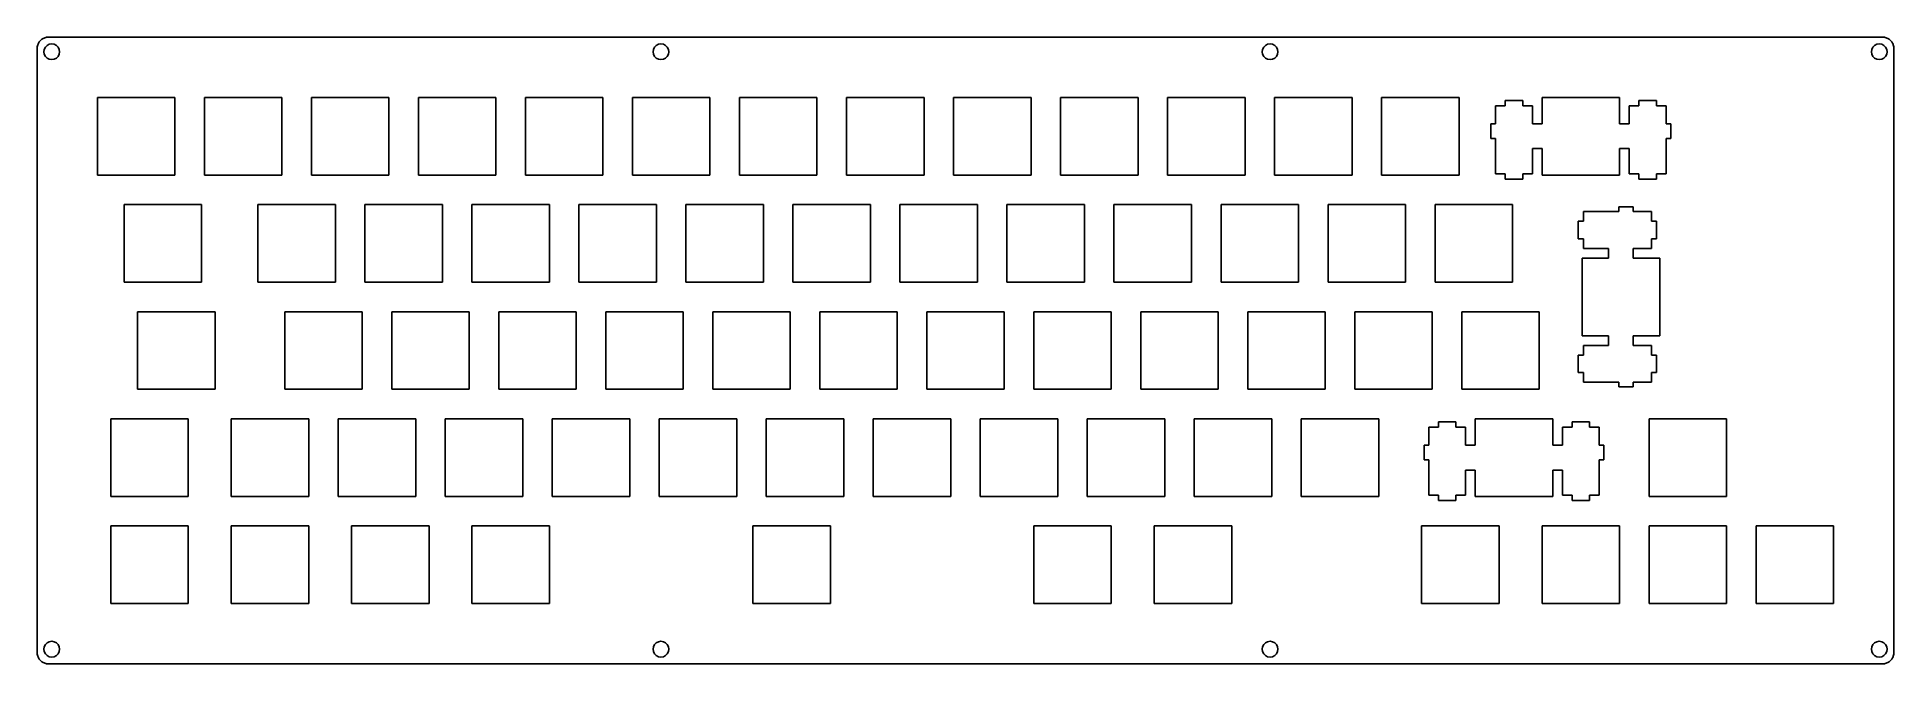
# Model space of a CAD drawing. Header units: millimetres. Extents: x 1425 to 1755, y 1308 to 1419.
import ezdxf

# ---------------------------------------------------------------- set-up
doc = ezdxf.new("R2010")
doc.units = ezdxf.units.MM

msp = doc.modelspace()

# ---------------------------------------------------------------- linework, layer by layer
at = {"color": 0}
for p, q in [((1424.82, 1417.85), (1424.88, 1417.99)), ((1424.88, 1417.99), (1424.96, 1418.12)), ((1424.96, 1418.12), (1425.04, 1418.25)), ((1425.04, 1418.25), (1425.14, 1418.38)), ((1425.14, 1418.38), (1425.25, 1418.49)), ((1425.25, 1418.49), (1425.36, 1418.6)), ((1425.36, 1418.6), (1425.49, 1418.7)), ((1425.49, 1418.7), (1425.62, 1418.78)), ((1425.62, 1418.78), (1425.76, 1418.86)), ((1425.76, 1418.86), (1425.9, 1418.93)), ((1425.9, 1418.93), (1426.04, 1418.98)), ((1426.04, 1418.98), (1426.2, 1419.02)), ((1426.2, 1419.02), (1426.35, 1419.06)), ((1426.35, 1419.06), (1426.51, 1419.07)), ((1426.51, 1419.07), (1426.66, 1419.08)), ((1426.66, 1419.08), (1753.19, 1419.08)), ((1753.19, 1419.08), (1753.35, 1419.07)), ((1753.35, 1419.07), (1753.5, 1419.06)), ((1753.5, 1419.06), (1753.66, 1419.02)), ((1753.66, 1419.02), (1753.81, 1418.98)), ((1753.81, 1418.98), (1753.95, 1418.93)), ((1753.95, 1418.93), (1754.1, 1418.86)), ((1754.1, 1418.86), (1754.23, 1418.78)), ((1754.23, 1418.78), (1754.36, 1418.7)), ((1754.36, 1418.7), (1754.49, 1418.6)), ((1754.49, 1418.6), (1754.6, 1418.49)), ((1754.6, 1418.49), (1754.71, 1418.38)), ((1754.71, 1418.38), (1754.81, 1418.25)), ((1754.81, 1418.25), (1754.89, 1418.12)), ((1754.89, 1418.12), (1754.97, 1417.99)), ((1754.97, 1417.99), (1755.04, 1417.85)), ((1424.66, 1417.08), (1424.67, 1417.24)), ((1424.66, 1309.63), (1424.66, 1417.08)), ((1424.67, 1417.24), (1424.69, 1417.39)), ((1424.69, 1417.39), (1424.72, 1417.55)), ((1424.72, 1417.55), (1424.76, 1417.7)), ((1424.76, 1417.7), (1424.82, 1417.85)), ((1425.93, 1416.91), (1425.86, 1416.48)), ((1425.86, 1416.48), (1425.93, 1416.05)), ((1426.13, 1417.3), (1425.93, 1416.91)), ((1425.93, 1416.05), (1426.13, 1415.66)), ((1426.44, 1417.61), (1426.13, 1417.3)), ((1426.13, 1415.66), (1426.44, 1415.35)), ((1426.83, 1417.81), (1426.44, 1417.61)), ((1426.44, 1415.35), (1426.83, 1415.15)), ((1427.26, 1417.88), (1426.83, 1417.81)), ((1426.83, 1415.15), (1427.26, 1415.08)), ((1427.7, 1417.81), (1427.26, 1417.88)), ((1427.26, 1415.08), (1427.7, 1415.15)), ((1428.09, 1417.61), (1427.7, 1417.81)), ((1427.7, 1415.15), (1428.09, 1415.35)), ((1428.4, 1417.3), (1428.09, 1417.61)), ((1428.09, 1415.35), (1428.4, 1415.66)), ((1428.59, 1416.91), (1428.4, 1417.3)), ((1428.4, 1415.66), (1428.59, 1416.05)), ((1428.66, 1416.48), (1428.59, 1416.91)), ((1428.59, 1416.05), (1428.66, 1416.48)), ((1534.37, 1416.91), (1534.3, 1416.48)), ((1534.3, 1416.48), (1534.37, 1416.05)), ((1534.57, 1417.3), (1534.37, 1416.91)), ((1534.37, 1416.05), (1534.57, 1415.66)), ((1534.88, 1417.61), (1534.57, 1417.3)), ((1534.57, 1415.66), (1534.88, 1415.35)), ((1535.27, 1417.81), (1534.88, 1417.61)), ((1534.88, 1415.35), (1535.27, 1415.15)), ((1535.7, 1417.88), (1535.27, 1417.81)), ((1535.27, 1415.15), (1535.7, 1415.08)), ((1536.14, 1417.81), (1535.7, 1417.88)), ((1535.7, 1415.08), (1536.14, 1415.15)), ((1536.53, 1417.61), (1536.14, 1417.81)), ((1536.14, 1415.15), (1536.53, 1415.35)), ((1536.84, 1417.3), (1536.53, 1417.61)), ((1536.53, 1415.35), (1536.84, 1415.66)), ((1537.04, 1416.91), (1536.84, 1417.3)), ((1536.84, 1415.66), (1537.04, 1416.05)), ((1537.1, 1416.48), (1537.04, 1416.91)), ((1537.04, 1416.05), (1537.1, 1416.48)), ((1642.82, 1416.91), (1642.75, 1416.48)), ((1642.75, 1416.48), (1642.82, 1416.05)), ((1643.01, 1417.3), (1642.82, 1416.91)), ((1642.82, 1416.05), (1643.01, 1415.66)), ((1643.32, 1417.61), (1643.01, 1417.3)), ((1643.01, 1415.66), (1643.32, 1415.35)), ((1643.71, 1417.81), (1643.32, 1417.61)), ((1643.32, 1415.35), (1643.71, 1415.15)), ((1644.15, 1417.88), (1643.71, 1417.81)), ((1643.71, 1415.15), (1644.15, 1415.08)), ((1644.58, 1417.81), (1644.15, 1417.88)), ((1644.15, 1415.08), (1644.58, 1415.15)), ((1644.97, 1417.61), (1644.58, 1417.81)), ((1644.58, 1415.15), (1644.97, 1415.35)), ((1645.28, 1417.3), (1644.97, 1417.61)), ((1644.97, 1415.35), (1645.28, 1415.66)), ((1645.48, 1416.91), (1645.28, 1417.3)), ((1645.28, 1415.66), (1645.48, 1416.05)), ((1645.55, 1416.48), (1645.48, 1416.91)), ((1645.48, 1416.05), (1645.55, 1416.48)), ((1751.26, 1416.91), (1751.19, 1416.48)), ((1751.19, 1416.48), (1751.26, 1416.05)), ((1751.46, 1417.3), (1751.26, 1416.91)), ((1751.26, 1416.05), (1751.46, 1415.66)), ((1751.77, 1417.61), (1751.46, 1417.3)), ((1751.46, 1415.66), (1751.77, 1415.35)), ((1752.16, 1417.81), (1751.77, 1417.61)), ((1751.77, 1415.35), (1752.16, 1415.15)), ((1752.59, 1417.88), (1752.16, 1417.81)), ((1752.16, 1415.15), (1752.59, 1415.08)), ((1753.02, 1417.81), (1752.59, 1417.88)), ((1752.59, 1415.08), (1753.02, 1415.15)), ((1753.41, 1417.61), (1753.02, 1417.81)), ((1753.02, 1415.15), (1753.41, 1415.35)), ((1753.72, 1417.3), (1753.41, 1417.61)), ((1753.41, 1415.35), (1753.72, 1415.66)), ((1753.92, 1416.91), (1753.72, 1417.3)), ((1753.72, 1415.66), (1753.92, 1416.05)), ((1753.99, 1416.48), (1753.92, 1416.91)), ((1753.92, 1416.05), (1753.99, 1416.48)), ((1755.04, 1417.85), (1755.09, 1417.7)), ((1755.09, 1417.7), (1755.13, 1417.55)), ((1755.13, 1417.55), (1755.16, 1417.39)), ((1755.16, 1417.39), (1755.18, 1417.24)), ((1755.18, 1417.24), (1755.19, 1417.08)), ((1755.19, 1417.08), (1755.19, 1309.63)), ((1435.39, 1408.35), (1449.19, 1408.35)), ((1435.39, 1394.55), (1435.39, 1408.35)), ((1449.19, 1408.35), (1449.19, 1394.55)), ((1454.44, 1408.35), (1468.24, 1408.35)), ((1454.44, 1394.55), (1454.44, 1408.35)), ((1468.24, 1408.35), (1468.24, 1394.55)), ((1473.49, 1408.35), (1487.29, 1408.35)), ((1473.49, 1394.55), (1473.49, 1408.35)), ((1487.29, 1408.35), (1487.29, 1394.55)), ((1492.54, 1408.35), (1506.34, 1408.35)), ((1492.54, 1394.55), (1492.54, 1408.35)), ((1506.34, 1408.35), (1506.34, 1394.55)), ((1511.59, 1408.35), (1525.39, 1408.35)), ((1511.59, 1394.55), (1511.59, 1408.35)), ((1525.39, 1408.35), (1525.39, 1394.55)), ((1530.64, 1408.35), (1544.44, 1408.35)), ((1530.64, 1394.55), (1530.64, 1408.35)), ((1544.44, 1408.35), (1544.44, 1394.55)), ((1549.69, 1408.35), (1563.49, 1408.35)), ((1549.69, 1394.55), (1549.69, 1408.35)), ((1563.49, 1408.35), (1563.49, 1394.55)), ((1568.74, 1408.35), (1582.54, 1408.35)), ((1568.74, 1394.55), (1568.74, 1408.35)), ((1582.54, 1408.35), (1582.54, 1394.55)), ((1587.79, 1408.35), (1601.59, 1408.35)), ((1587.79, 1394.55), (1587.79, 1408.35)), ((1601.59, 1408.35), (1601.59, 1394.55)), ((1606.84, 1408.35), (1620.64, 1408.35)), ((1606.84, 1394.55), (1606.84, 1408.35)), ((1620.64, 1408.35), (1620.64, 1394.55)), ((1625.89, 1408.35), (1639.69, 1408.35)), ((1625.89, 1394.55), (1625.89, 1408.35)), ((1639.69, 1408.35), (1639.69, 1394.55)), ((1644.94, 1408.35), (1658.74, 1408.35)), ((1644.94, 1394.55), (1644.94, 1408.35)), ((1658.74, 1408.35), (1658.74, 1394.55)), ((1663.99, 1408.35), (1677.79, 1408.35)), ((1663.99, 1394.55), (1663.99, 1408.35)), ((1677.79, 1408.35), (1677.79, 1394.55)), ((1692.56, 1408.35), (1692.56, 1403.65)), ((1706.36, 1408.35), (1692.56, 1408.35)), ((1706.36, 1403.65), (1706.36, 1408.35)), ((1686.01, 1406.88), (1684.29, 1406.88)), ((1684.29, 1406.88), (1684.29, 1403.65)), ((1689.11, 1407.8), (1686.01, 1407.8)), ((1686.01, 1407.8), (1686.01, 1406.88)), ((1689.11, 1406.88), (1689.11, 1407.8)), ((1690.84, 1406.88), (1689.11, 1406.88)), ((1690.84, 1403.65), (1690.84, 1406.88)), ((1709.81, 1406.88), (1708.09, 1406.88)), ((1708.09, 1406.88), (1708.09, 1403.65)), ((1712.91, 1407.8), (1709.81, 1407.8)), ((1709.81, 1407.8), (1709.81, 1406.88)), ((1712.91, 1406.88), (1712.91, 1407.8)), ((1714.64, 1406.88), (1712.91, 1406.88)), ((1714.64, 1403.65), (1714.64, 1406.88)), ((1684.29, 1403.65), (1683.46, 1403.65)), ((1683.46, 1403.65), (1683.46, 1401.05)), ((1692.56, 1403.65), (1690.84, 1403.65)), ((1708.09, 1403.65), (1706.36, 1403.65)), ((1715.46, 1403.65), (1714.64, 1403.65)), ((1715.46, 1401.05), (1715.46, 1403.65)), ((1683.46, 1401.05), (1684.29, 1401.05)), ((1684.29, 1401.05), (1684.29, 1394.78)), ((1690.84, 1394.78), (1690.84, 1399.25)), ((1690.84, 1399.25), (1692.56, 1399.25)), ((1692.56, 1399.25), (1692.56, 1394.55)), ((1706.36, 1394.55), (1706.36, 1399.25)), ((1706.36, 1399.25), (1708.09, 1399.25)), ((1708.09, 1399.25), (1708.09, 1394.78)), ((1714.64, 1394.78), (1714.64, 1401.05)), ((1714.64, 1401.05), (1715.46, 1401.05)), ((1449.19, 1394.55), (1435.39, 1394.55)), ((1468.24, 1394.55), (1454.44, 1394.55)), ((1487.29, 1394.55), (1473.49, 1394.55)), ((1506.34, 1394.55), (1492.54, 1394.55)), ((1525.39, 1394.55), (1511.59, 1394.55)), ((1544.44, 1394.55), (1530.64, 1394.55)), ((1563.49, 1394.55), (1549.69, 1394.55)), ((1582.54, 1394.55), (1568.74, 1394.55)), ((1601.59, 1394.55), (1587.79, 1394.55)), ((1620.64, 1394.55), (1606.84, 1394.55)), ((1639.69, 1394.55), (1625.89, 1394.55)), ((1658.74, 1394.55), (1644.94, 1394.55)), ((1677.79, 1394.55), (1663.99, 1394.55)), ((1684.29, 1394.78), (1686.01, 1394.78)), ((1686.01, 1394.78), (1686.01, 1393.8)), ((1686.01, 1393.8), (1689.11, 1393.8)), ((1689.11, 1393.8), (1689.11, 1394.78)), ((1689.11, 1394.78), (1690.84, 1394.78)), ((1692.56, 1394.55), (1706.36, 1394.55)), ((1708.09, 1394.78), (1709.81, 1394.78)), ((1709.81, 1394.78), (1709.81, 1393.8)), ((1709.81, 1393.8), (1712.91, 1393.8)), ((1712.91, 1393.8), (1712.91, 1394.78)), ((1712.91, 1394.78), (1714.64, 1394.78)), ((1440.15, 1389.3), (1453.95, 1389.3)), ((1440.15, 1375.5), (1440.15, 1389.3)), ((1453.95, 1389.3), (1453.95, 1375.5)), ((1463.96, 1389.3), (1477.76, 1389.3)), ((1463.96, 1375.5), (1463.96, 1389.3)), ((1477.76, 1389.3), (1477.76, 1375.5)), ((1483.01, 1389.3), (1496.81, 1389.3)), ((1483.01, 1375.5), (1483.01, 1389.3)), ((1496.81, 1389.3), (1496.81, 1375.5)), ((1502.06, 1389.3), (1515.86, 1389.3)), ((1502.06, 1375.5), (1502.06, 1389.3)), ((1515.86, 1389.3), (1515.86, 1375.5)), ((1521.11, 1389.3), (1534.91, 1389.3)), ((1521.11, 1375.5), (1521.11, 1389.3)), ((1534.91, 1389.3), (1534.91, 1375.5)), ((1540.16, 1389.3), (1553.96, 1389.3)), ((1540.16, 1375.5), (1540.16, 1389.3)), ((1553.96, 1389.3), (1553.96, 1375.5)), ((1559.21, 1389.3), (1573.01, 1389.3)), ((1559.21, 1375.5), (1559.21, 1389.3)), ((1573.01, 1389.3), (1573.01, 1375.5)), ((1578.26, 1389.3), (1592.06, 1389.3)), ((1578.26, 1375.5), (1578.26, 1389.3)), ((1592.06, 1389.3), (1592.06, 1375.5)), ((1597.31, 1389.3), (1611.11, 1389.3)), ((1597.31, 1375.5), (1597.31, 1389.3)), ((1611.11, 1389.3), (1611.11, 1375.5)), ((1616.36, 1389.3), (1630.16, 1389.3)), ((1616.36, 1375.5), (1616.36, 1389.3)), ((1630.16, 1389.3), (1630.16, 1375.5)), ((1635.41, 1389.3), (1649.21, 1389.3)), ((1635.41, 1375.5), (1635.41, 1389.3)), ((1649.21, 1389.3), (1649.21, 1375.5)), ((1654.46, 1389.3), (1668.26, 1389.3)), ((1654.46, 1375.5), (1654.46, 1389.3)), ((1668.26, 1389.3), (1668.26, 1375.5)), ((1673.51, 1389.3), (1687.31, 1389.3)), ((1673.51, 1375.5), (1673.51, 1389.3)), ((1687.31, 1389.3), (1687.31, 1375.5)), ((1706.21, 1388.88), (1706.21, 1388.05)), ((1708.81, 1388.88), (1706.21, 1388.88)), ((1708.81, 1388.05), (1708.81, 1388.88)), ((1699.94, 1386.33), (1698.96, 1386.33)), ((1698.96, 1386.33), (1698.96, 1383.23)), ((1706.21, 1388.05), (1699.94, 1388.05)), ((1699.94, 1388.05), (1699.94, 1386.33)), ((1712.04, 1388.05), (1708.81, 1388.05)), ((1712.04, 1386.33), (1712.04, 1388.05)), ((1712.96, 1386.33), (1712.04, 1386.33)), ((1712.96, 1383.23), (1712.96, 1386.33)), ((1698.96, 1383.23), (1699.94, 1383.23)), ((1699.94, 1383.23), (1699.94, 1381.5)), ((1712.04, 1381.5), (1712.04, 1383.23)), ((1712.04, 1383.23), (1712.96, 1383.23)), ((1704.41, 1379.78), (1699.71, 1379.78)), ((1699.71, 1379.78), (1699.71, 1365.98)), ((1699.94, 1381.5), (1704.41, 1381.5)), ((1704.41, 1381.5), (1704.41, 1379.78)), ((1708.81, 1379.78), (1708.81, 1381.5)), ((1708.81, 1381.5), (1712.04, 1381.5)), ((1713.51, 1379.78), (1708.81, 1379.78)), ((1713.51, 1365.98), (1713.51, 1379.78)), ((1453.95, 1375.5), (1440.15, 1375.5)), ((1477.76, 1375.5), (1463.96, 1375.5)), ((1496.81, 1375.5), (1483.01, 1375.5)), ((1515.86, 1375.5), (1502.06, 1375.5)), ((1534.91, 1375.5), (1521.11, 1375.5)), ((1553.96, 1375.5), (1540.16, 1375.5)), ((1573.01, 1375.5), (1559.21, 1375.5)), ((1592.06, 1375.5), (1578.26, 1375.5)), ((1611.11, 1375.5), (1597.31, 1375.5)), ((1630.16, 1375.5), (1616.36, 1375.5)), ((1649.21, 1375.5), (1635.41, 1375.5)), ((1668.26, 1375.5), (1654.46, 1375.5)), ((1687.31, 1375.5), (1673.51, 1375.5)), ((1442.53, 1370.25), (1456.33, 1370.25)), ((1442.53, 1356.45), (1442.53, 1370.25)), ((1456.33, 1370.25), (1456.33, 1356.45)), ((1468.73, 1370.25), (1482.52, 1370.25)), ((1468.73, 1356.45), (1468.73, 1370.25)), ((1482.52, 1370.25), (1482.52, 1356.45)), ((1487.78, 1370.25), (1501.57, 1370.25)), ((1487.78, 1356.45), (1487.78, 1370.25)), ((1501.57, 1370.25), (1501.57, 1356.45)), ((1506.83, 1370.25), (1520.62, 1370.25)), ((1506.83, 1356.45), (1506.83, 1370.25)), ((1520.62, 1370.25), (1520.62, 1356.45)), ((1525.87, 1370.25), (1539.67, 1370.25)), ((1525.87, 1356.45), (1525.87, 1370.25)), ((1539.67, 1370.25), (1539.67, 1356.45)), ((1544.92, 1370.25), (1558.72, 1370.25)), ((1544.92, 1356.45), (1544.92, 1370.25)), ((1558.72, 1370.25), (1558.72, 1356.45)), ((1563.97, 1370.25), (1577.77, 1370.25)), ((1563.97, 1356.45), (1563.97, 1370.25)), ((1577.77, 1370.25), (1577.77, 1356.45)), ((1583.02, 1370.25), (1596.82, 1370.25)), ((1583.02, 1356.45), (1583.02, 1370.25)), ((1596.82, 1370.25), (1596.82, 1356.45)), ((1602.07, 1370.25), (1615.87, 1370.25)), ((1602.07, 1356.45), (1602.07, 1370.25)), ((1615.87, 1370.25), (1615.87, 1356.45)), ((1621.13, 1370.25), (1634.92, 1370.25)), ((1621.13, 1356.45), (1621.13, 1370.25)), ((1634.92, 1370.25), (1634.92, 1356.45)), ((1640.18, 1370.25), (1653.97, 1370.25)), ((1640.18, 1356.45), (1640.18, 1370.25)), ((1653.97, 1370.25), (1653.97, 1356.45)), ((1659.23, 1370.25), (1673.02, 1370.25)), ((1659.23, 1356.45), (1659.23, 1370.25)), ((1673.02, 1370.25), (1673.02, 1356.45)), ((1678.28, 1370.25), (1692.07, 1370.25)), ((1678.28, 1356.45), (1678.28, 1370.25)), ((1692.07, 1370.25), (1692.07, 1356.45)), ((1699.71, 1365.98), (1704.41, 1365.98)), ((1704.41, 1365.98), (1704.41, 1364.25)), ((1708.81, 1364.25), (1708.81, 1365.98)), ((1708.81, 1365.98), (1713.51, 1365.98)), ((1699.94, 1362.53), (1698.96, 1362.53)), ((1698.96, 1362.53), (1698.96, 1359.43)), ((1704.41, 1364.25), (1699.94, 1364.25)), ((1699.94, 1364.25), (1699.94, 1362.53)), ((1712.04, 1364.25), (1708.81, 1364.25)), ((1712.04, 1362.53), (1712.04, 1364.25)), ((1712.96, 1362.53), (1712.04, 1362.53)), ((1712.96, 1359.43), (1712.96, 1362.53)), ((1698.96, 1359.43), (1699.94, 1359.43)), ((1699.94, 1359.43), (1699.94, 1357.7)), ((1712.04, 1357.7), (1712.04, 1359.43)), ((1712.04, 1359.43), (1712.96, 1359.43)), ((1456.33, 1356.45), (1442.53, 1356.45)), ((1482.52, 1356.45), (1468.73, 1356.45)), ((1501.57, 1356.45), (1487.78, 1356.45)), ((1520.62, 1356.45), (1506.83, 1356.45)), ((1539.67, 1356.45), (1525.87, 1356.45)), ((1558.72, 1356.45), (1544.92, 1356.45)), ((1577.77, 1356.45), (1563.97, 1356.45)), ((1596.82, 1356.45), (1583.02, 1356.45)), ((1615.87, 1356.45), (1602.07, 1356.45)), ((1634.92, 1356.45), (1621.13, 1356.45)), ((1653.97, 1356.45), (1640.18, 1356.45)), ((1673.02, 1356.45), (1659.23, 1356.45)), ((1692.07, 1356.45), (1678.28, 1356.45)), ((1699.94, 1357.7), (1706.21, 1357.7)), ((1706.21, 1357.7), (1706.21, 1356.88)), ((1706.21, 1356.88), (1708.81, 1356.88)), ((1708.81, 1356.88), (1708.81, 1357.7)), ((1708.81, 1357.7), (1712.04, 1357.7)), ((1437.77, 1351.2), (1451.57, 1351.2)), ((1437.77, 1337.4), (1437.77, 1351.2)), ((1451.57, 1351.2), (1451.57, 1337.4)), ((1459.2, 1351.2), (1473, 1351.2)), ((1459.2, 1337.4), (1459.2, 1351.2)), ((1473, 1351.2), (1473, 1337.4)), ((1478.25, 1351.2), (1492.05, 1351.2)), ((1478.25, 1337.4), (1478.25, 1351.2)), ((1492.05, 1351.2), (1492.05, 1337.4)), ((1497.3, 1351.2), (1511.1, 1351.2)), ((1497.3, 1337.4), (1497.3, 1351.2)), ((1511.1, 1351.2), (1511.1, 1337.4)), ((1516.35, 1351.2), (1530.15, 1351.2)), ((1516.35, 1337.4), (1516.35, 1351.2)), ((1530.15, 1351.2), (1530.15, 1337.4)), ((1535.4, 1351.2), (1549.2, 1351.2)), ((1535.4, 1337.4), (1535.4, 1351.2)), ((1549.2, 1351.2), (1549.2, 1337.4)), ((1554.45, 1351.2), (1568.25, 1351.2)), ((1554.45, 1337.4), (1554.45, 1351.2)), ((1568.25, 1351.2), (1568.25, 1337.4)), ((1573.5, 1351.2), (1587.3, 1351.2)), ((1573.5, 1337.4), (1573.5, 1351.2)), ((1587.3, 1351.2), (1587.3, 1337.4)), ((1592.55, 1351.2), (1606.35, 1351.2)), ((1592.55, 1337.4), (1592.55, 1351.2)), ((1606.35, 1351.2), (1606.35, 1337.4)), ((1611.6, 1351.2), (1625.4, 1351.2)), ((1611.6, 1337.4), (1611.6, 1351.2)), ((1625.4, 1351.2), (1625.4, 1337.4)), ((1630.65, 1351.2), (1644.45, 1351.2)), ((1630.65, 1337.4), (1630.65, 1351.2)), ((1644.45, 1351.2), (1644.45, 1337.4)), ((1649.7, 1351.2), (1663.5, 1351.2)), ((1649.7, 1337.4), (1649.7, 1351.2)), ((1663.5, 1351.2), (1663.5, 1337.4)), ((1674.11, 1349.73), (1672.38, 1349.73)), ((1672.38, 1349.73), (1672.38, 1346.5)), ((1677.21, 1350.65), (1674.11, 1350.65)), ((1674.11, 1350.65), (1674.11, 1349.73)), ((1677.21, 1349.73), (1677.21, 1350.65)), ((1678.93, 1349.73), (1677.21, 1349.73)), ((1678.93, 1346.5), (1678.93, 1349.73)), ((1680.66, 1351.2), (1680.66, 1346.5)), ((1694.46, 1351.2), (1680.66, 1351.2)), ((1694.46, 1346.5), (1694.46, 1351.2)), ((1697.91, 1349.73), (1696.18, 1349.73)), ((1696.18, 1349.73), (1696.18, 1346.5)), ((1701.01, 1350.65), (1697.91, 1350.65)), ((1697.91, 1350.65), (1697.91, 1349.73)), ((1701.01, 1349.73), (1701.01, 1350.65)), ((1702.73, 1349.73), (1701.01, 1349.73)), ((1702.73, 1346.5), (1702.73, 1349.73)), ((1711.61, 1351.2), (1725.41, 1351.2)), ((1711.61, 1337.4), (1711.61, 1351.2)), ((1725.41, 1351.2), (1725.41, 1337.4)), ((1672.38, 1346.5), (1671.56, 1346.5)), ((1671.56, 1346.5), (1671.56, 1343.9)), ((1680.66, 1346.5), (1678.93, 1346.5)), ((1696.18, 1346.5), (1694.46, 1346.5)), ((1703.56, 1346.5), (1702.73, 1346.5)), ((1703.56, 1343.9), (1703.56, 1346.5)), ((1671.56, 1343.9), (1672.38, 1343.9)), ((1672.38, 1343.9), (1672.38, 1337.63)), ((1678.93, 1337.63), (1678.93, 1342.1)), ((1678.93, 1342.1), (1680.66, 1342.1)), ((1680.66, 1342.1), (1680.66, 1337.4)), ((1694.46, 1337.4), (1694.46, 1342.1)), ((1694.46, 1342.1), (1696.18, 1342.1)), ((1696.18, 1342.1), (1696.18, 1337.63)), ((1702.73, 1337.63), (1702.73, 1343.9)), ((1702.73, 1343.9), (1703.56, 1343.9)), ((1451.57, 1337.4), (1437.77, 1337.4)), ((1473, 1337.4), (1459.2, 1337.4)), ((1492.05, 1337.4), (1478.25, 1337.4)), ((1511.1, 1337.4), (1497.3, 1337.4)), ((1530.15, 1337.4), (1516.35, 1337.4)), ((1549.2, 1337.4), (1535.4, 1337.4)), ((1568.25, 1337.4), (1554.45, 1337.4)), ((1587.3, 1337.4), (1573.5, 1337.4)), ((1606.35, 1337.4), (1592.55, 1337.4)), ((1625.4, 1337.4), (1611.6, 1337.4)), ((1644.45, 1337.4), (1630.65, 1337.4)), ((1663.5, 1337.4), (1649.7, 1337.4)), ((1672.38, 1337.63), (1674.11, 1337.63)), ((1674.11, 1337.63), (1674.11, 1336.65)), ((1674.11, 1336.65), (1677.21, 1336.65)), ((1677.21, 1336.65), (1677.21, 1337.63)), ((1677.21, 1337.63), (1678.93, 1337.63)), ((1680.66, 1337.4), (1694.46, 1337.4)), ((1696.18, 1337.63), (1697.91, 1337.63)), ((1697.91, 1337.63), (1697.91, 1336.65)), ((1697.91, 1336.65), (1701.01, 1336.65)), ((1701.01, 1336.65), (1701.01, 1337.63)), ((1701.01, 1337.63), (1702.73, 1337.63)), ((1725.41, 1337.4), (1711.61, 1337.4)), ((1437.77, 1332.15), (1451.57, 1332.15)), ((1437.77, 1318.35), (1437.77, 1332.15)), ((1451.57, 1332.15), (1451.57, 1318.35)), ((1459.2, 1332.15), (1473, 1332.15)), ((1459.2, 1318.35), (1459.2, 1332.15)), ((1473, 1332.15), (1473, 1318.35)), ((1480.63, 1332.15), (1494.43, 1332.15)), ((1480.63, 1318.35), (1480.63, 1332.15)), ((1494.43, 1332.15), (1494.43, 1318.35)), ((1502.07, 1332.15), (1515.87, 1332.15)), ((1502.07, 1318.35), (1502.07, 1332.15)), ((1515.87, 1332.15), (1515.87, 1318.35)), ((1552.07, 1332.15), (1552.07, 1318.35)), ((1565.87, 1332.15), (1552.07, 1332.15)), ((1565.87, 1318.35), (1565.87, 1332.15)), ((1602.07, 1332.15), (1615.87, 1332.15)), ((1602.07, 1318.35), (1602.07, 1332.15)), ((1615.87, 1332.15), (1615.87, 1318.35)), ((1623.51, 1332.15), (1637.31, 1332.15)), ((1623.51, 1318.35), (1623.51, 1332.15)), ((1637.31, 1332.15), (1637.31, 1318.35)), ((1671.13, 1332.15), (1684.93, 1332.15)), ((1671.13, 1318.35), (1671.13, 1332.15)), ((1684.93, 1332.15), (1684.93, 1318.35)), ((1692.56, 1332.15), (1706.36, 1332.15)), ((1692.56, 1318.35), (1692.56, 1332.15)), ((1706.36, 1332.15), (1706.36, 1318.35)), ((1711.61, 1332.15), (1725.41, 1332.15)), ((1711.61, 1318.35), (1711.61, 1332.15)), ((1725.41, 1332.15), (1725.41, 1318.35)), ((1730.66, 1332.15), (1744.46, 1332.15)), ((1730.66, 1318.35), (1730.66, 1332.15)), ((1744.46, 1332.15), (1744.46, 1318.35)), ((1451.57, 1318.35), (1437.77, 1318.35)), ((1473, 1318.35), (1459.2, 1318.35)), ((1494.43, 1318.35), (1480.63, 1318.35)), ((1515.87, 1318.35), (1502.07, 1318.35)), ((1552.07, 1318.35), (1565.87, 1318.35)), ((1615.87, 1318.35), (1602.07, 1318.35)), ((1637.31, 1318.35), (1623.51, 1318.35)), ((1684.93, 1318.35), (1671.13, 1318.35)), ((1706.36, 1318.35), (1692.56, 1318.35)), ((1725.41, 1318.35), (1711.61, 1318.35)), ((1744.46, 1318.35), (1730.66, 1318.35)), ((1424.67, 1309.47), (1424.66, 1309.63)), ((1424.69, 1309.32), (1424.67, 1309.47)), ((1424.72, 1309.16), (1424.69, 1309.32)), ((1424.76, 1309.01), (1424.72, 1309.16)), ((1424.82, 1308.86), (1424.76, 1309.01)), ((1425.93, 1310.66), (1425.86, 1310.23)), ((1425.86, 1310.23), (1425.93, 1309.8)), ((1426.13, 1311.05), (1425.93, 1310.66)), ((1425.93, 1309.8), (1426.13, 1309.41)), ((1426.44, 1311.36), (1426.13, 1311.05)), ((1426.13, 1309.41), (1426.44, 1309.1)), ((1426.83, 1311.56), (1426.44, 1311.36)), ((1426.44, 1309.1), (1426.83, 1308.9)), ((1427.26, 1311.63), (1426.83, 1311.56)), ((1426.83, 1308.9), (1427.26, 1308.83)), ((1427.7, 1311.56), (1427.26, 1311.63)), ((1427.26, 1308.83), (1427.7, 1308.9)), ((1428.09, 1311.36), (1427.7, 1311.56)), ((1427.7, 1308.9), (1428.09, 1309.1)), ((1428.4, 1311.05), (1428.09, 1311.36)), ((1428.09, 1309.1), (1428.4, 1309.41)), ((1428.59, 1310.66), (1428.4, 1311.05)), ((1428.4, 1309.41), (1428.59, 1309.8)), ((1428.66, 1310.23), (1428.59, 1310.66)), ((1428.59, 1309.8), (1428.66, 1310.23)), ((1534.37, 1310.66), (1534.3, 1310.23)), ((1534.3, 1310.23), (1534.37, 1309.8)), ((1534.57, 1311.05), (1534.37, 1310.66)), ((1534.37, 1309.8), (1534.57, 1309.41)), ((1534.88, 1311.36), (1534.57, 1311.05)), ((1534.57, 1309.41), (1534.88, 1309.1)), ((1535.27, 1311.56), (1534.88, 1311.36)), ((1534.88, 1309.1), (1535.27, 1308.9)), ((1535.7, 1311.63), (1535.27, 1311.56)), ((1535.27, 1308.9), (1535.7, 1308.83)), ((1536.14, 1311.56), (1535.7, 1311.63)), ((1535.7, 1308.83), (1536.14, 1308.9)), ((1536.53, 1311.36), (1536.14, 1311.56)), ((1536.14, 1308.9), (1536.53, 1309.1)), ((1536.84, 1311.05), (1536.53, 1311.36)), ((1536.53, 1309.1), (1536.84, 1309.41)), ((1537.04, 1310.66), (1536.84, 1311.05)), ((1536.84, 1309.41), (1537.04, 1309.8)), ((1537.1, 1310.23), (1537.04, 1310.66)), ((1537.04, 1309.8), (1537.1, 1310.23)), ((1642.82, 1310.66), (1642.75, 1310.23)), ((1642.75, 1310.23), (1642.82, 1309.8)), ((1643.01, 1311.05), (1642.82, 1310.66)), ((1642.82, 1309.8), (1643.01, 1309.41)), ((1643.32, 1311.36), (1643.01, 1311.05)), ((1643.01, 1309.41), (1643.32, 1309.1)), ((1643.71, 1311.56), (1643.32, 1311.36)), ((1643.32, 1309.1), (1643.71, 1308.9)), ((1644.15, 1311.63), (1643.71, 1311.56)), ((1643.71, 1308.9), (1644.15, 1308.83)), ((1644.58, 1311.56), (1644.15, 1311.63)), ((1644.15, 1308.83), (1644.58, 1308.9)), ((1644.97, 1311.36), (1644.58, 1311.56)), ((1644.58, 1308.9), (1644.97, 1309.1)), ((1645.28, 1311.05), (1644.97, 1311.36)), ((1644.97, 1309.1), (1645.28, 1309.41)), ((1645.48, 1310.66), (1645.28, 1311.05)), ((1645.28, 1309.41), (1645.48, 1309.8)), ((1645.55, 1310.23), (1645.48, 1310.66)), ((1645.48, 1309.8), (1645.55, 1310.23)), ((1751.26, 1310.66), (1751.19, 1310.23)), ((1751.19, 1310.23), (1751.26, 1309.8)), ((1751.46, 1311.05), (1751.26, 1310.66)), ((1751.26, 1309.8), (1751.46, 1309.41)), ((1751.77, 1311.36), (1751.46, 1311.05)), ((1751.46, 1309.41), (1751.77, 1309.1)), ((1752.16, 1311.56), (1751.77, 1311.36)), ((1751.77, 1309.1), (1752.16, 1308.9)), ((1752.59, 1311.63), (1752.16, 1311.56)), ((1752.16, 1308.9), (1752.59, 1308.83)), ((1753.02, 1311.56), (1752.59, 1311.63)), ((1752.59, 1308.83), (1753.02, 1308.9)), ((1753.41, 1311.36), (1753.02, 1311.56)), ((1753.02, 1308.9), (1753.41, 1309.1)), ((1753.72, 1311.05), (1753.41, 1311.36)), ((1753.41, 1309.1), (1753.72, 1309.41)), ((1753.92, 1310.66), (1753.72, 1311.05)), ((1753.72, 1309.41), (1753.92, 1309.8)), ((1753.99, 1310.23), (1753.92, 1310.66)), ((1753.92, 1309.8), (1753.99, 1310.23)), ((1755.09, 1309.01), (1755.04, 1308.86)), ((1755.13, 1309.16), (1755.09, 1309.01)), ((1755.16, 1309.32), (1755.13, 1309.16)), ((1755.18, 1309.47), (1755.16, 1309.32)), ((1755.19, 1309.63), (1755.18, 1309.47)), ((1424.88, 1308.72), (1424.82, 1308.86)), ((1424.96, 1308.58), (1424.88, 1308.72)), ((1425.04, 1308.45), (1424.96, 1308.58)), ((1425.14, 1308.33), (1425.04, 1308.45)), ((1425.25, 1308.21), (1425.14, 1308.33)), ((1425.36, 1308.11), (1425.25, 1308.21)), ((1425.49, 1308.01), (1425.36, 1308.11)), ((1425.62, 1307.92), (1425.49, 1308.01)), ((1425.76, 1307.85), (1425.62, 1307.92)), ((1425.9, 1307.78), (1425.76, 1307.85)), ((1426.04, 1307.73), (1425.9, 1307.78)), ((1426.2, 1307.68), (1426.04, 1307.73)), ((1426.35, 1307.65), (1426.2, 1307.68)), ((1426.51, 1307.63), (1426.35, 1307.65)), ((1426.66, 1307.63), (1426.51, 1307.63)), ((1753.19, 1307.63), (1426.66, 1307.63)), ((1753.35, 1307.63), (1753.19, 1307.63)), ((1753.5, 1307.65), (1753.35, 1307.63)), ((1753.66, 1307.68), (1753.5, 1307.65)), ((1753.81, 1307.73), (1753.66, 1307.68)), ((1753.95, 1307.78), (1753.81, 1307.73)), ((1754.1, 1307.85), (1753.95, 1307.78)), ((1754.23, 1307.92), (1754.1, 1307.85)), ((1754.36, 1308.01), (1754.23, 1307.92)), ((1754.49, 1308.11), (1754.36, 1308.01)), ((1754.6, 1308.21), (1754.49, 1308.11)), ((1754.71, 1308.33), (1754.6, 1308.21)), ((1754.81, 1308.45), (1754.71, 1308.33)), ((1754.89, 1308.58), (1754.81, 1308.45)), ((1754.97, 1308.72), (1754.89, 1308.58)), ((1755.04, 1308.86), (1754.97, 1308.72))]:
    msp.add_line(p, q, dxfattribs=at)
msp.add_line((1565.87, 1332.15), (1552.07, 1332.15))

doc.saveas('drawing.dxf')
